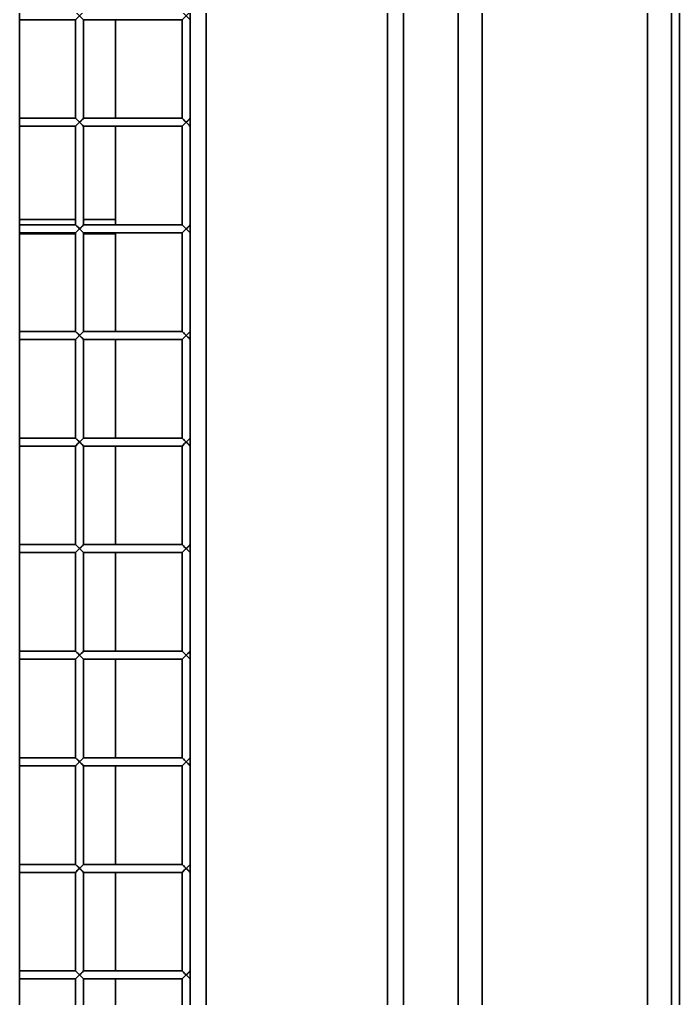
# Model space of a CAD drawing. Header units: millimetres. Extents: x 32496 to 166256, y 3504 to 23939.
# Drawn here: x 47552.6 to 47800.1, y 12419.8 to 12787.1 of the extents above; entities that cross this region are included whole.
import ezdxf

# ---------------------------------------------------------------- set-up
doc = ezdxf.new("R2010")
doc.units = ezdxf.units.MM
doc.layers.get('0').update_dxf_attribs({"lineweight": 35})

msp = doc.modelspace()

# ---------------------------------------------------------------- linework, layer by layer
at = {"linetype": 'Continuous'}
for p, q in [((47726.14, 10877.575), (47726.14, 13396.575)), ((47788.14, 10877.575), (47788.14, 13396.575)), ((47797.14, 13396.575), (47797.14, 10877.575)), ((47800.14, 13396.575), (47800.14, 10877.575)), ((47717.14, 10957.575), (47717.14, 13316.575)), ((47622.64, 13297.075), (47622.64, 10977.075)), ((47690.64, 10977.075), (47690.64, 13297.075)), ((47696.64, 13297.075), (47696.64, 10977.075)), ((47552.64, 13155.075), (47552.64, 12224.075)), ((47616.64, 12237.075), (47616.64, 13140.075)), ((47573.64, 12787.075), (47576.64, 12790.075)), ((47573.64, 12790.075), (47576.64, 12787.075)), ((47613.64, 12787.075), (47616.64, 12790.075)), ((47613.64, 12790.075), (47616.64, 12787.075)), ((47552.64, 12787.075), (47573.64, 12787.075)), ((47573.64, 12787.075), (47573.64, 12750.075)), ((47576.64, 12787.075), (47613.64, 12787.075)), ((47576.64, 12787.075), (47576.64, 12750.075)), ((47588.64, 12787.075), (47588.64, 12750.075)), ((47613.64, 12787.075), (47613.64, 12750.075)), ((47552.64, 12750.075), (47573.64, 12750.075)), ((47573.64, 12747.075), (47576.64, 12750.075)), ((47573.64, 12750.075), (47576.64, 12747.075)), ((47573.756, 12747.192), (47574.55, 12747.986)), ((47574.55, 12747.986), (47575.14, 12748.575)), ((47576.64, 12750.075), (47576.209, 12749.645)), ((47576.64, 12750.075), (47613.64, 12750.075)), ((47613.64, 12747.075), (47616.64, 12750.075)), ((47613.64, 12750.075), (47616.64, 12747.075)), ((47613.756, 12747.192), (47614.55, 12747.986)), ((47614.55, 12747.986), (47615.14, 12748.575)), ((47616.64, 12750.075), (47616.209, 12749.645)), ((47552.64, 12747.075), (47573.64, 12747.075)), ((47573.64, 12747.075), (47573.64, 12710.075)), ((47576.64, 12747.075), (47613.64, 12747.075)), ((47576.64, 12747.075), (47576.64, 12710.075)), ((47588.64, 12747.075), (47588.64, 12710.075)), ((47613.64, 12747.075), (47613.64, 12710.075)), ((47552.64, 12712.138), (47573.64, 12712.138)), ((47576.64, 12712.138), (47588.64, 12712.138)), ((47552.64, 12710.075), (47573.64, 12710.075)), ((47573.64, 12707.075), (47576.64, 12710.075)), ((47573.64, 12710.075), (47576.64, 12707.075)), ((47573.756, 12707.192), (47574.55, 12707.986)), ((47574.55, 12707.986), (47575.14, 12708.575)), ((47576.64, 12710.075), (47576.209, 12709.645)), ((47576.64, 12710.075), (47613.64, 12710.075)), ((47613.64, 12707.075), (47616.64, 12710.075)), ((47613.64, 12710.075), (47616.64, 12707.075)), ((47613.756, 12707.192), (47614.55, 12707.986)), ((47614.55, 12707.986), (47615.14, 12708.575)), ((47616.64, 12710.075), (47616.209, 12709.645)), ((47552.64, 12707.075), (47573.64, 12707.075)), ((47573.64, 12706.7), (47552.64, 12706.7)), ((47573.64, 12707.075), (47573.64, 12670.075)), ((47576.64, 12707.075), (47613.64, 12707.075)), ((47576.64, 12707.075), (47576.64, 12670.075)), ((47588.64, 12706.7), (47576.64, 12706.7)), ((47588.64, 12707.075), (47588.64, 12670.075)), ((47613.64, 12707.075), (47613.64, 12670.075)), ((47552.64, 12670.075), (47573.64, 12670.075)), ((47552.64, 12667.075), (47573.64, 12667.075)), ((47573.64, 12667.075), (47576.64, 12670.075)), ((47573.64, 12670.075), (47576.64, 12667.075)), ((47573.64, 12667.075), (47573.64, 12630.075)), ((47573.756, 12667.192), (47574.55, 12667.986)), ((47574.55, 12667.986), (47575.14, 12668.575)), ((47576.64, 12670.075), (47576.209, 12669.645)), ((47576.64, 12670.075), (47613.64, 12670.075)), ((47576.64, 12667.075), (47613.64, 12667.075)), ((47576.64, 12667.075), (47576.64, 12630.075)), ((47588.64, 12667.075), (47588.64, 12630.075)), ((47613.64, 12667.075), (47616.64, 12670.075)), ((47613.64, 12670.075), (47616.64, 12667.075)), ((47613.64, 12667.075), (47613.64, 12630.075)), ((47613.756, 12667.192), (47614.55, 12667.986)), ((47614.55, 12667.986), (47615.14, 12668.575)), ((47616.64, 12670.075), (47616.209, 12669.645)), ((47552.64, 12630.075), (47573.64, 12630.075)), ((47552.64, 12627.075), (47573.64, 12627.075)), ((47573.64, 12627.075), (47576.64, 12630.075)), ((47573.64, 12630.075), (47576.64, 12627.075)), ((47573.64, 12627.075), (47573.64, 12590.075)), ((47573.756, 12627.192), (47574.55, 12627.986)), ((47574.55, 12627.986), (47575.14, 12628.575)), ((47576.64, 12630.075), (47576.209, 12629.645)), ((47576.64, 12630.075), (47613.64, 12630.075)), ((47576.64, 12627.075), (47613.64, 12627.075)), ((47576.64, 12627.075), (47576.64, 12590.075)), ((47588.64, 12627.075), (47588.64, 12590.075)), ((47613.64, 12627.075), (47616.64, 12630.075)), ((47613.64, 12630.075), (47616.64, 12627.075)), ((47613.64, 12627.075), (47613.64, 12590.075)), ((47613.756, 12627.192), (47614.55, 12627.986)), ((47614.55, 12627.986), (47615.14, 12628.575)), ((47616.64, 12630.075), (47616.209, 12629.645)), ((47552.64, 12590.075), (47573.64, 12590.075)), ((47573.64, 12587.075), (47576.64, 12590.075)), ((47573.64, 12590.075), (47576.64, 12587.075)), ((47576.64, 12590.075), (47576.209, 12589.645)), ((47576.64, 12590.075), (47613.64, 12590.075)), ((47613.64, 12587.075), (47616.64, 12590.075)), ((47613.64, 12590.075), (47616.64, 12587.075)), ((47616.64, 12590.075), (47616.209, 12589.645)), ((47552.64, 12587.075), (47573.64, 12587.075)), ((47573.64, 12587.075), (47573.64, 12550.075)), ((47573.756, 12587.192), (47574.55, 12587.986)), ((47574.55, 12587.986), (47575.14, 12588.575)), ((47576.64, 12587.075), (47613.64, 12587.075)), ((47576.64, 12587.075), (47576.64, 12550.075)), ((47588.64, 12587.075), (47588.64, 12550.075)), ((47613.64, 12587.075), (47613.64, 12550.075)), ((47613.756, 12587.192), (47614.55, 12587.986)), ((47614.55, 12587.986), (47615.14, 12588.575)), ((47552.64, 12550.075), (47573.64, 12550.075)), ((47573.64, 12547.075), (47576.64, 12550.075)), ((47573.64, 12550.075), (47576.64, 12547.075)), ((47576.64, 12550.075), (47576.209, 12549.645)), ((47576.64, 12550.075), (47613.64, 12550.075)), ((47613.64, 12547.075), (47616.64, 12550.075)), ((47613.64, 12550.075), (47616.64, 12547.075)), ((47616.64, 12550.075), (47616.209, 12549.645)), ((47552.64, 12547.075), (47573.64, 12547.075)), ((47573.64, 12547.075), (47573.64, 12510.075)), ((47573.756, 12547.192), (47574.55, 12547.986)), ((47574.55, 12547.986), (47575.14, 12548.575)), ((47576.64, 12547.075), (47613.64, 12547.075)), ((47576.64, 12547.075), (47576.64, 12510.075)), ((47588.64, 12547.075), (47588.64, 12510.075)), ((47613.64, 12547.075), (47613.64, 12510.075)), ((47613.756, 12547.192), (47614.55, 12547.986)), ((47614.55, 12547.986), (47615.14, 12548.575)), ((47552.64, 12510.075), (47573.64, 12510.075)), ((47573.64, 12507.075), (47576.64, 12510.075)), ((47573.64, 12510.075), (47576.64, 12507.075)), ((47576.64, 12510.075), (47576.209, 12509.645)), ((47576.64, 12510.075), (47613.64, 12510.075)), ((47613.64, 12507.075), (47616.64, 12510.075)), ((47613.64, 12510.075), (47616.64, 12507.075)), ((47616.64, 12510.075), (47616.209, 12509.645)), ((47552.64, 12507.075), (47573.64, 12507.075)), ((47573.64, 12507.075), (47573.64, 12470.075)), ((47573.756, 12507.192), (47574.55, 12507.986)), ((47574.55, 12507.986), (47575.14, 12508.575)), ((47576.64, 12507.075), (47613.64, 12507.075)), ((47576.64, 12507.075), (47576.64, 12470.075)), ((47588.64, 12507.075), (47588.64, 12470.075)), ((47613.64, 12507.075), (47613.64, 12470.075)), ((47613.756, 12507.192), (47614.55, 12507.986)), ((47614.55, 12507.986), (47615.14, 12508.575)), ((47552.64, 12470.075), (47573.64, 12470.075)), ((47573.64, 12467.075), (47576.64, 12470.075)), ((47573.64, 12470.075), (47576.64, 12467.075)), ((47574.55, 12467.986), (47575.14, 12468.575)), ((47576.64, 12470.075), (47576.209, 12469.645)), ((47576.64, 12470.075), (47613.64, 12470.075)), ((47613.64, 12467.075), (47616.64, 12470.075)), ((47613.64, 12470.075), (47616.64, 12467.075)), ((47614.55, 12467.986), (47615.14, 12468.575)), ((47616.64, 12470.075), (47616.209, 12469.645)), ((47552.64, 12467.075), (47573.64, 12467.075)), ((47573.64, 12467.075), (47573.64, 12430.075)), ((47573.756, 12467.192), (47574.55, 12467.986)), ((47576.64, 12467.075), (47613.64, 12467.075)), ((47576.64, 12467.075), (47576.64, 12430.075)), ((47588.64, 12467.075), (47588.64, 12430.075)), ((47613.64, 12467.075), (47613.64, 12430.075)), ((47613.756, 12467.192), (47614.55, 12467.986)), ((47552.64, 12430.075), (47573.64, 12430.075)), ((47573.64, 12427.075), (47576.64, 12430.075)), ((47573.64, 12430.075), (47576.64, 12427.075)), ((47574.55, 12427.986), (47575.14, 12428.575)), ((47576.64, 12430.075), (47576.209, 12429.645)), ((47576.64, 12430.075), (47613.64, 12430.075)), ((47613.64, 12427.075), (47616.64, 12430.075)), ((47613.64, 12430.075), (47616.64, 12427.075)), ((47614.55, 12427.986), (47615.14, 12428.575)), ((47616.64, 12430.075), (47616.209, 12429.645)), ((47552.64, 12427.075), (47573.64, 12427.075)), ((47573.64, 12427.075), (47573.64, 12390.075)), ((47573.756, 12427.192), (47574.55, 12427.986)), ((47576.64, 12427.075), (47613.64, 12427.075)), ((47576.64, 12427.075), (47576.64, 12390.075)), ((47588.64, 12427.075), (47588.64, 12390.075)), ((47613.64, 12427.075), (47613.64, 12390.075)), ((47613.756, 12427.192), (47614.55, 12427.986))]:
    msp.add_line(p, q, dxfattribs=at)
for points in [[(47575.14, 12748.575), (47574.553, 12749.162), (47574.077, 12749.638)], [(47576.209, 12749.645), (47575.72, 12749.155), (47575.14, 12748.575)], [(47575.14, 12748.575), (47575.731, 12747.985), (47576.2, 12747.515), (47576.525, 12747.19)], [(47615.14, 12748.575), (47614.553, 12749.162), (47614.077, 12749.638)], [(47616.209, 12749.645), (47615.72, 12749.155), (47615.14, 12748.575)], [(47615.14, 12748.575), (47615.731, 12747.985), (47616.2, 12747.515), (47616.525, 12747.19)], [(47575.14, 12708.575), (47574.553, 12709.162), (47574.077, 12709.638)], [(47576.209, 12709.645), (47575.72, 12709.155), (47575.14, 12708.575)], [(47575.14, 12708.575), (47575.731, 12707.985), (47576.2, 12707.515), (47576.525, 12707.19)], [(47615.14, 12708.575), (47614.553, 12709.162), (47614.077, 12709.638)], [(47616.209, 12709.645), (47615.72, 12709.155), (47615.14, 12708.575)], [(47615.14, 12708.575), (47615.731, 12707.985), (47616.2, 12707.515), (47616.525, 12707.19)], [(47575.14, 12668.575), (47574.553, 12669.162), (47574.077, 12669.638)], [(47576.209, 12669.645), (47575.72, 12669.155), (47575.14, 12668.575)], [(47575.14, 12668.575), (47575.731, 12667.985), (47576.2, 12667.515), (47576.525, 12667.19)], [(47615.14, 12668.575), (47614.553, 12669.162), (47614.077, 12669.638)], [(47616.209, 12669.645), (47615.72, 12669.155), (47615.14, 12668.575)], [(47615.14, 12668.575), (47615.731, 12667.985), (47616.2, 12667.515), (47616.525, 12667.19)], [(47575.14, 12628.575), (47574.553, 12629.162), (47574.077, 12629.638)], [(47576.209, 12629.645), (47575.72, 12629.155), (47575.14, 12628.575)], [(47575.14, 12628.575), (47575.731, 12627.985), (47576.2, 12627.515), (47576.525, 12627.19)], [(47615.14, 12628.575), (47614.553, 12629.162), (47614.077, 12629.638)], [(47616.209, 12629.645), (47615.72, 12629.155), (47615.14, 12628.575)], [(47615.14, 12628.575), (47615.731, 12627.985), (47616.2, 12627.515), (47616.525, 12627.19)], [(47575.14, 12588.575), (47574.553, 12589.162), (47574.077, 12589.638)], [(47576.209, 12589.645), (47575.72, 12589.155), (47575.14, 12588.575)], [(47575.14, 12588.575), (47575.731, 12587.985), (47576.2, 12587.515), (47576.525, 12587.19)], [(47615.14, 12588.575), (47614.553, 12589.162), (47614.077, 12589.638)], [(47616.209, 12589.645), (47615.72, 12589.155), (47615.14, 12588.575)], [(47615.14, 12588.575), (47615.731, 12587.985), (47616.2, 12587.515), (47616.525, 12587.19)], [(47575.14, 12548.575), (47574.553, 12549.162), (47574.077, 12549.638)], [(47576.209, 12549.645), (47575.72, 12549.155), (47575.14, 12548.575)], [(47615.14, 12548.575), (47614.553, 12549.162), (47614.077, 12549.638)], [(47616.209, 12549.645), (47615.72, 12549.155), (47615.14, 12548.575)], [(47575.14, 12548.575), (47575.731, 12547.985), (47576.2, 12547.515), (47576.525, 12547.19)], [(47615.14, 12548.575), (47615.731, 12547.985), (47616.2, 12547.515), (47616.525, 12547.19)], [(47575.14, 12508.575), (47574.553, 12509.162), (47574.077, 12509.638)], [(47576.209, 12509.645), (47575.72, 12509.155), (47575.14, 12508.575)], [(47615.14, 12508.575), (47614.553, 12509.162), (47614.077, 12509.638)], [(47616.209, 12509.645), (47615.72, 12509.155), (47615.14, 12508.575)], [(47575.14, 12508.575), (47575.731, 12507.985), (47576.2, 12507.515), (47576.525, 12507.19)], [(47615.14, 12508.575), (47615.731, 12507.985), (47616.2, 12507.515), (47616.525, 12507.19)], [(47575.14, 12468.575), (47574.553, 12469.162), (47574.077, 12469.638)], [(47576.209, 12469.645), (47575.72, 12469.155), (47575.14, 12468.575)], [(47575.14, 12468.575), (47575.731, 12467.985), (47576.2, 12467.515), (47576.525, 12467.19)], [(47615.14, 12468.575), (47614.553, 12469.162), (47614.077, 12469.638)], [(47616.209, 12469.645), (47615.72, 12469.155), (47615.14, 12468.575)], [(47615.14, 12468.575), (47615.731, 12467.985), (47616.2, 12467.515), (47616.525, 12467.19)], [(47575.14, 12428.575), (47574.553, 12429.162), (47574.077, 12429.638)], [(47576.209, 12429.645), (47575.72, 12429.155), (47575.14, 12428.575)], [(47575.14, 12428.575), (47575.731, 12427.985), (47576.2, 12427.515), (47576.525, 12427.19)], [(47615.14, 12428.575), (47614.553, 12429.162), (47614.077, 12429.638)], [(47616.209, 12429.645), (47615.72, 12429.155), (47615.14, 12428.575)], [(47615.14, 12428.575), (47615.731, 12427.985), (47616.2, 12427.515), (47616.525, 12427.19)]]:
    msp.add_lwpolyline(points, dxfattribs=at)

doc.saveas('drawing.dxf')
